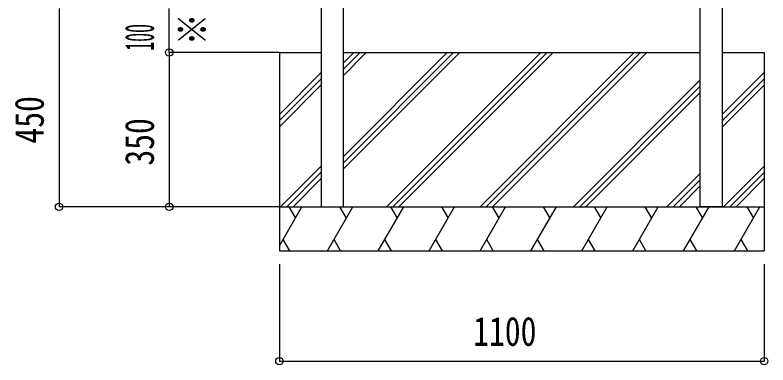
# Model space of a CAD drawing. Units: millimetres, scale not verified. Extents: x -8410 to 8410, y -5940 to 5940.
# Drawn here: x -3660 to -1951, y -1369 to -575 of the extents above; entities that cross this region are included whole.
import ezdxf
from ezdxf.enums import TextEntityAlignment as Align

# ---------------------------------------------------------------- set-up
doc = ezdxf.new("R2010")
doc.units = ezdxf.units.MM
doc.header["$LTSCALE"] = 30
doc.layers.add('0-5_YKK_A1', color=4, linetype='Continuous')
doc.layers.add('0-6_YKK_D', color=6, linetype='Continuous')
doc.styles.add('ＭＳ ゴシック', font='')
doc.styles.get('ＭＳ ゴシック').set_extended_font_data('MS Gothic')

msp = doc.modelspace()

# ---------------------------------------------------------------- linework, layer by layer
at = {"layer": '0-5_YKK_A1'}
for p, q in [((-2964.86, -537.6), (-2964.86, -1010.1)), ((-2914.86, -1010.1), (-2914.86, -535.1)), ((-2104.86, -1010.1), (-2104.86, -535.1)), ((-2054.86, -537.6), (-2054.86, -1010.1)), ((-3059.86, -660.1), (-3059.86, -1110.1)), ((-3059.86, -660.1), (-2964.86, -660.1)), ((-2914.86, -683.84), (-2891.12, -660.1)), ((-2914.86, -895.97), (-2678.99, -660.1)), ((-2914.86, -697.98), (-2876.98, -660.1)), ((-2914.86, -910.11), (-2664.85, -660.1)), ((-2914.86, -712.12), (-2862.84, -660.1)), ((-2914.86, -924.25), (-2650.71, -660.1)), ((-2816.86, -1010.1), (-2466.86, -660.1)), ((-2802.72, -1010.1), (-2452.72, -660.1)), ((-2788.58, -1010.1), (-2438.58, -660.1)), ((-2604.73, -1010.1), (-2254.73, -660.1)), ((-2590.59, -1010.1), (-2240.59, -660.1)), ((-2576.44, -1010.1), (-2226.44, -660.1)), ((-2054.86, -660.1), (-1959.86, -660.1)), ((-1959.86, -660.1), (-1959.86, -1110.1)), ((-3059.86, -800.46), (-2964.86, -705.46)), ((-2054.86, -800.77), (-1959.86, -705.77)), ((-3059.86, -814.6), (-2964.86, -719.6)), ((-3059.86, -828.75), (-2964.86, -733.75)), ((-2392.6, -1010.1), (-2104.86, -722.36)), ((-2054.86, -814.91), (-1959.86, -719.91)), ((-2054.86, -829.05), (-1959.86, -734.05)), ((-2378.45, -1010.1), (-2104.86, -736.51)), ((-2364.31, -1010.1), (-2104.86, -750.65)), ((-3057.37, -1010.1), (-2964.86, -917.59)), ((-2052.06, -1010.1), (-1959.86, -917.9)), ((-3043.22, -1010.1), (-2964.86, -931.74)), ((-2180.46, -1010.1), (-2104.86, -934.5)), ((-2037.92, -1010.1), (-1959.86, -932.04)), ((-3029.08, -1010.1), (-2964.86, -945.88)), ((-2166.32, -1010.1), (-2104.86, -948.64)), ((-2023.78, -1010.1), (-1959.86, -946.18)), ((-2152.18, -1010.1), (-2104.86, -962.78)), ((-3059.86, -1010.1), (-1959.86, -1010.1)), ((-3059.86, -1098.72), (-3008.7, -1010.1)), ((-3038.7, -1010.1), (-3023.7, -1036.08)), ((-2964.86, -1010.1), (-2914.86, -1010.1)), ((-2950.96, -1110.1), (-2893.23, -1010.1)), ((-2923.23, -1010.1), (-2908.23, -1036.08)), ((-2835.49, -1110.1), (-2777.76, -1010.1)), ((-2807.76, -1010.1), (-2792.76, -1036.08)), ((-2720.02, -1110.1), (-2662.29, -1010.1)), ((-2692.29, -1010.1), (-2677.29, -1036.08)), ((-2604.55, -1110.1), (-2546.82, -1010.1)), ((-2576.82, -1010.1), (-2561.82, -1036.08)), ((-2489.08, -1110.1), (-2431.35, -1010.1)), ((-2461.35, -1010.1), (-2446.35, -1036.08)), ((-2373.61, -1110.1), (-2315.88, -1010.1)), ((-2345.88, -1010.1), (-2330.88, -1036.08)), ((-2258.14, -1110.1), (-2200.41, -1010.1)), ((-2230.41, -1010.1), (-2215.41, -1036.08)), ((-2142.67, -1110.1), (-2084.94, -1010.1)), ((-2114.94, -1010.1), (-2099.94, -1036.08)), ((-2054.86, -1010.1), (-2104.86, -1010.1)), ((-2027.2, -1110.1), (-1969.47, -1010.1)), ((-1999.47, -1010.1), (-1984.47, -1036.08)), ((-3036.43, -1110.1), (-3051.43, -1084.12)), ((-2920.96, -1110.1), (-2935.96, -1084.12)), ((-2805.49, -1110.1), (-2820.49, -1084.12)), ((-2690.02, -1110.1), (-2705.02, -1084.12)), ((-2574.55, -1110.1), (-2589.55, -1084.12)), ((-2459.08, -1110.1), (-2474.08, -1084.12)), ((-2343.61, -1110.1), (-2358.61, -1084.12)), ((-2228.14, -1110.1), (-2243.14, -1084.12)), ((-2112.67, -1110.1), (-2127.67, -1084.12)), ((-1997.2, -1110.1), (-2012.2, -1084.12)), ((-3059.86, -1110.1), (-1959.86, -1110.1))]:
    msp.add_line(p, q, dxfattribs=at)
msp.add_lwpolyline([(-2914.86, -660.1), (-2509.86, -660.1), (-2104.86, -660.1)], dxfattribs=at)
at = {"layer": '0-6_YKK_D'}
for p, q in [((-3559.86, -560.1), (-3559.86, -1010.1)), ((-3309.86, -660.1), (-3309.86, -560.1)), ((-3137.86, -660.1), (-3310.86, -660.1)), ((-3060.86, -660.1), (-3310.86, -660.1)), ((-3309.86, -660.1), (-3309.86, -1010.1)), ((-3137.86, -1010.1), (-3560.86, -1010.1)), ((-3060.86, -1010.1), (-3310.86, -1010.1)), ((-3059.86, -1140.1), (-3059.86, -1361.1)), ((-1959.86, -1140.1), (-1959.86, -1361.1)), ((-3059.86, -1360.1), (-1959.86, -1360.1))]:
    msp.add_line(p, q, dxfattribs=at)
for centre in [(-3309.86, -660.1), (-3309.86, -660.1), (-3559.86, -1010.1), (-3309.86, -1010.1), (-3059.86, -1360.1), (-1959.86, -1360.1)]:
    msp.add_circle(centre, 8.5, dxfattribs=at)

# ---------------------------------------------------------------- texts
at = {"layer": '0-6_YKK_D', "style": 'ＭＳ ゴシック'}
for s, width, p in [('100', 0.45, (-3324.86, -656)), ('※', 0.8, (-3204.86, -643.7)), ('450', 0.8, (-3574.86, -866.7)), ('350', 0.8, (-3324.86, -916.7))]:
    msp.add_text(s, height=65.98, rotation=90, dxfattribs=dict(at, width=width)).set_placement(p, align=Align.BOTTOM_LEFT)
at = {"layer": '0-6_YKK_D', "style": 'ＭＳ ゴシック', "width": 0.8}
msp.add_text('1100', height=65.98, dxfattribs=at).set_placement((-2620.26, -1345.1), align=Align.BOTTOM_LEFT)

doc.saveas('drawing.dxf')
